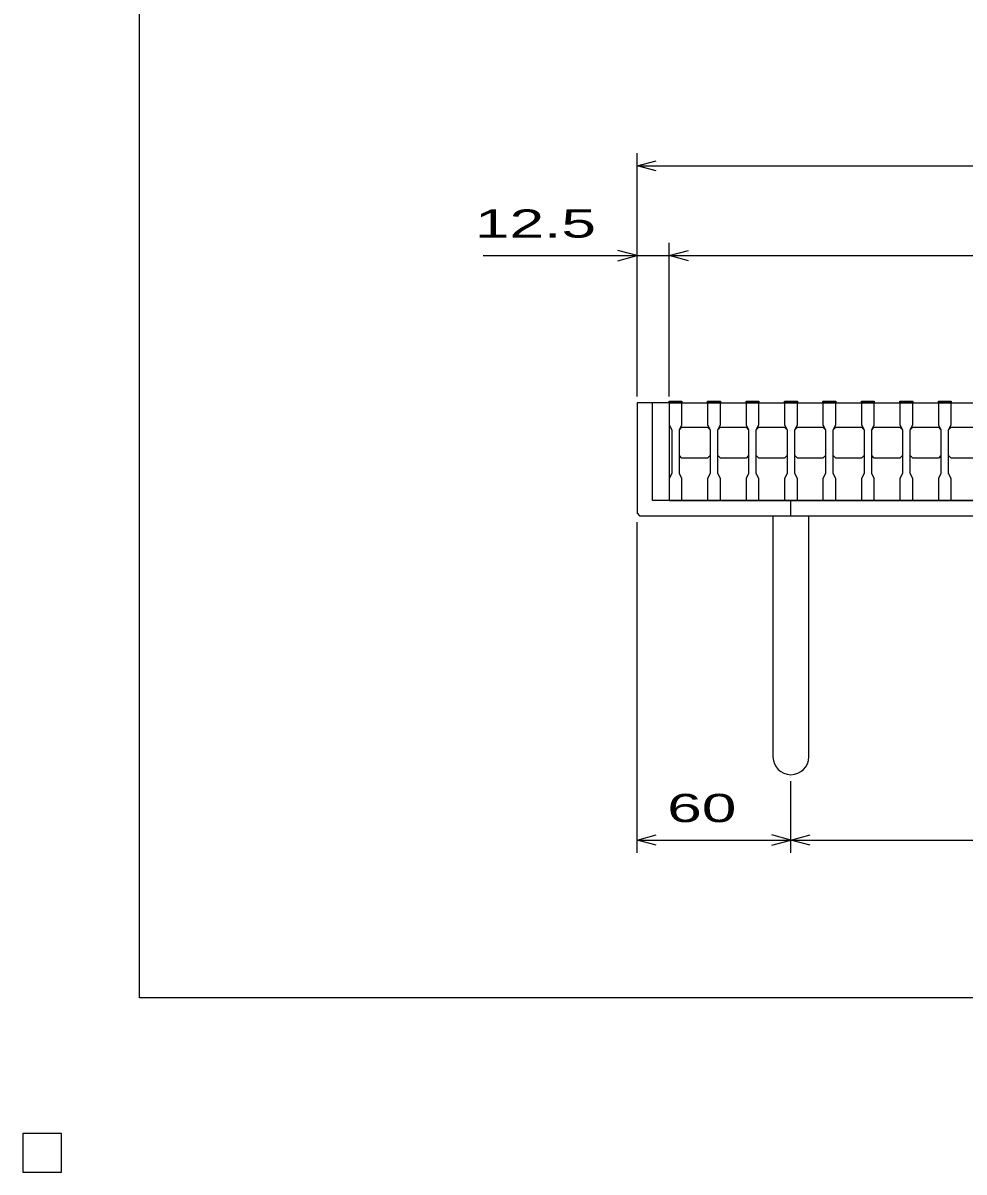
# Model space of a CAD drawing. Units: millimetres, scale not verified, with parts at other scales. Extents: x -910 to 866, y -641 to 527.
# Drawn here: x -910 to -543, y -641.2 to -193 of the extents above; entities that cross this region are included whole.
import ezdxf
from ezdxf.enums import TextEntityAlignment as Align

# ---------------------------------------------------------------- set-up
doc = ezdxf.new("R2010")
doc.units = ezdxf.units.MM
doc.header["$LTSCALE"] = 5
for name, color, linetype, lineweight in [('0_2', 150, 'Continuous', 25), ('16', 3, 'Continuous', 25), ('19', 6, 'Continuous', 25), ('22', 4, 'Continuous', 25), ('32', 4, 'Continuous', 25), ('48', 3, 'Continuous', 25), ('54', 2, 'Continuous', 25), ('56', 2, 'Continuous', 25)]:
    doc.layers.add(name, color=color, linetype=linetype, lineweight=lineweight)
doc.styles.add('ベクトル', font='')
doc.styles.get('ベクトル').set_extended_font_data('ベクトル')

msp = doc.modelspace()

# ---------------------------------------------------------------- linework, layer by layer
at = {"layer": '0_2'}
for p, q in [((-864.5, -573.25), (-864.5, 526.75)), ((865.5, -573.25), (-864.5, -573.25)), ((-895, -626.25), (-910, -626.25)), ((-910, -626.25), (-910, -641.25)), ((-895, -626.25), (-910, -626.25)), ((-910, -626.25), (-910, -641.25)), ((-895, -626.25), (-910, -626.25)), ((-910, -626.25), (-910, -641.25)), ((-895, -626.25), (-910, -626.25)), ((-910, -626.25), (-910, -641.25)), ((-895, -626.25), (-910, -626.25)), ((-910, -626.25), (-910, -641.25)), ((-895, -641.25), (-895, -626.25)), ((-895, -641.25), (-895, -626.25)), ((-895, -641.25), (-895, -626.25)), ((-895, -641.25), (-895, -626.25)), ((-895, -641.25), (-895, -626.25)), ((-910, -641.25), (-895, -641.25)), ((-910, -641.25), (-895, -641.25)), ((-910, -641.25), (-895, -641.25)), ((-910, -641.25), (-895, -641.25)), ((-910, -641.25), (-895, -641.25))]:
    msp.add_line(p, q, dxfattribs=at)
at = {"layer": '16'}
for p, q in [((-658, -341.25), (-658, -340.55)), ((-658, -340.55), (-653, -340.55)), ((-653, -340.55), (-653, -341.25)), ((-643, -341.25), (-643, -340.55)), ((-643, -340.55), (-638, -340.55)), ((-638, -340.55), (-638, -341.25)), ((-628, -341.25), (-628, -340.55)), ((-628, -340.55), (-623, -340.55)), ((-623, -340.55), (-623, -341.25)), ((-613, -341.25), (-613, -340.55)), ((-613, -340.55), (-608, -340.55)), ((-608, -340.55), (-608, -341.25)), ((-598, -341.25), (-598, -340.55)), ((-598, -340.55), (-593, -340.55)), ((-593, -340.55), (-593, -341.25)), ((-583, -341.25), (-583, -340.55)), ((-583, -340.55), (-578, -340.55)), ((-578, -340.55), (-578, -341.25)), ((-568, -341.25), (-568, -340.55)), ((-568, -340.55), (-563, -340.55)), ((-563, -340.55), (-563, -341.25)), ((-553, -341.25), (-553, -340.55)), ((-553, -340.55), (-548, -340.55)), ((-548, -340.55), (-548, -341.25)), ((-658, -341.25), (-658, -349.75)), ((-653, -341.25), (-658, -341.25)), ((-658, -341.25), (-658, -379.25)), ((-658, -341.25), (-263, -341.25)), ((-653, -349.75), (-653, -341.25)), ((-643, -341.25), (-643, -349.75)), ((-638, -341.25), (-643, -341.25)), ((-638, -349.75), (-638, -341.25)), ((-628, -341.25), (-628, -349.75)), ((-623, -341.25), (-628, -341.25)), ((-623, -349.75), (-623, -341.25)), ((-613, -341.25), (-613, -349.75)), ((-608, -341.25), (-613, -341.25)), ((-608, -349.75), (-608, -341.25)), ((-598, -341.25), (-598, -349.75)), ((-593, -341.25), (-598, -341.25)), ((-593, -349.75), (-593, -341.25)), ((-583, -341.25), (-583, -349.75)), ((-578, -341.25), (-583, -341.25)), ((-578, -349.75), (-578, -341.25)), ((-568, -341.25), (-568, -349.75)), ((-563, -341.25), (-568, -341.25)), ((-563, -349.75), (-563, -341.25)), ((-553, -341.25), (-553, -349.75)), ((-548, -341.25), (-553, -341.25)), ((-548, -349.75), (-548, -341.25)), ((-658, -349.75), (-657, -351.75)), ((-657, -351.75), (-657, -368.75)), ((-654, -351.75), (-653, -349.75)), ((-654, -351.75), (-653, -350.75)), ((-654, -368.75), (-654, -351.75)), ((-653, -350.75), (-643, -350.75)), ((-643, -349.75), (-642, -351.75)), ((-643, -350.75), (-642, -351.75)), ((-642, -351.75), (-642, -368.75)), ((-639, -351.75), (-638, -349.75)), ((-639, -351.75), (-638, -350.75)), ((-639, -368.75), (-639, -351.75)), ((-638, -350.75), (-628, -350.75)), ((-628, -349.75), (-627, -351.75)), ((-628, -350.75), (-627, -351.75)), ((-627, -351.75), (-627, -368.75)), ((-624, -351.75), (-623, -349.75)), ((-624, -351.75), (-623, -350.75)), ((-624, -368.75), (-624, -351.75)), ((-623, -350.75), (-613, -350.75)), ((-613, -349.75), (-612, -351.75)), ((-613, -350.75), (-612, -351.75)), ((-612, -351.75), (-612, -368.75)), ((-609, -351.75), (-608, -349.75)), ((-609, -351.75), (-608, -350.75)), ((-609, -368.75), (-609, -351.75)), ((-608, -350.75), (-598, -350.75)), ((-598, -349.75), (-597, -351.75)), ((-598, -350.75), (-597, -351.75)), ((-597, -351.75), (-597, -368.75)), ((-594, -351.75), (-593, -349.75)), ((-594, -351.75), (-593, -350.75)), ((-594, -368.75), (-594, -351.75)), ((-593, -350.75), (-583, -350.75)), ((-583, -349.75), (-582, -351.75)), ((-583, -350.75), (-582, -351.75)), ((-582, -351.75), (-582, -368.75)), ((-579, -351.75), (-578, -349.75)), ((-579, -351.75), (-578, -350.75)), ((-579, -368.75), (-579, -351.75)), ((-578, -350.75), (-568, -350.75)), ((-568, -349.75), (-567, -351.75)), ((-568, -350.75), (-567, -351.75)), ((-567, -351.75), (-567, -368.75)), ((-564, -351.75), (-563, -349.75)), ((-564, -351.75), (-563, -350.75)), ((-564, -368.75), (-564, -351.75)), ((-563, -350.75), (-553, -350.75)), ((-553, -349.75), (-552, -351.75)), ((-553, -350.75), (-552, -351.75)), ((-552, -351.75), (-552, -368.75)), ((-549, -351.75), (-548, -349.75)), ((-549, -351.75), (-548, -350.75)), ((-549, -368.75), (-549, -351.75)), ((-548, -350.75), (-538, -350.75)), ((-653, -362.75), (-654, -361.75)), ((-643, -362.75), (-653, -362.75)), ((-642, -361.75), (-643, -362.75)), ((-638, -362.75), (-639, -361.75)), ((-628, -362.75), (-638, -362.75)), ((-627, -361.75), (-628, -362.75)), ((-623, -362.75), (-624, -361.75)), ((-613, -362.75), (-623, -362.75)), ((-612, -361.75), (-613, -362.75)), ((-608, -362.75), (-609, -361.75)), ((-598, -362.75), (-608, -362.75)), ((-597, -361.75), (-598, -362.75)), ((-593, -362.75), (-594, -361.75)), ((-583, -362.75), (-593, -362.75)), ((-582, -361.75), (-583, -362.75)), ((-578, -362.75), (-579, -361.75)), ((-568, -362.75), (-578, -362.75)), ((-567, -361.75), (-568, -362.75)), ((-563, -362.75), (-564, -361.75)), ((-553, -362.75), (-563, -362.75)), ((-552, -361.75), (-553, -362.75)), ((-548, -362.75), (-549, -361.75)), ((-538, -362.75), (-548, -362.75)), ((-657, -368.75), (-658, -370.75)), ((-658, -370.75), (-658, -379.25)), ((-653, -370.75), (-654, -368.75)), ((-653, -379.25), (-653, -370.75)), ((-642, -368.75), (-643, -370.75)), ((-643, -370.75), (-643, -379.25)), ((-638, -370.75), (-639, -368.75)), ((-638, -379.25), (-638, -370.75)), ((-627, -368.75), (-628, -370.75)), ((-628, -370.75), (-628, -379.25)), ((-623, -370.75), (-624, -368.75)), ((-623, -379.25), (-623, -370.75)), ((-612, -368.75), (-613, -370.75)), ((-613, -370.75), (-613, -379.25)), ((-608, -370.75), (-609, -368.75)), ((-608, -379.25), (-608, -370.75)), ((-597, -368.75), (-598, -370.75)), ((-598, -370.75), (-598, -379.25)), ((-593, -370.75), (-594, -368.75)), ((-593, -379.25), (-593, -370.75)), ((-582, -368.75), (-583, -370.75)), ((-583, -370.75), (-583, -379.25)), ((-578, -370.75), (-579, -368.75)), ((-578, -379.25), (-578, -370.75)), ((-567, -368.75), (-568, -370.75)), ((-568, -370.75), (-568, -379.25)), ((-563, -370.75), (-564, -368.75)), ((-563, -379.25), (-563, -370.75)), ((-552, -368.75), (-553, -370.75)), ((-553, -370.75), (-553, -379.25)), ((-548, -370.75), (-549, -368.75)), ((-548, -379.25), (-548, -370.75)), ((-658, -379.25), (-653, -379.25)), ((-658, -379.25), (-263, -379.25)), ((-643, -379.25), (-638, -379.25)), ((-628, -379.25), (-623, -379.25)), ((-613, -379.25), (-608, -379.25)), ((-598, -379.25), (-593, -379.25)), ((-583, -379.25), (-578, -379.25)), ((-568, -379.25), (-563, -379.25)), ((-553, -379.25), (-548, -379.25))]:
    msp.add_line(p, q, dxfattribs=at)
at = {"layer": '19'}
for p, q in [((-658, -341.25), (-670.5, -341.25)), ((-670.5, -341.25), (-670.5, -384.25)), ((-664.5, -379.25), (-664.5, -341.25)), ((-256.5, -379.25), (-664.5, -379.25)), ((-610.5, -385.25), (-610.5, -379.25)), ((-670.5, -384.25), (-669.5, -385.25)), ((-669.5, -385.25), (-251.5, -385.25)), ((-617.5, -385.25), (-617.5, -479.25)), ((-603.5, -479.25), (-603.5, -385.25))]:
    msp.add_line(p, q, dxfattribs=at)
msp.add_arc((-610.5, -479.25), 7, 180, 0, dxfattribs=at)
at = {"layer": '22'}
for p, q in [((-670.5, -338.75), (-670.5, -243.75)), ((-670.5, -248.75), (-663, -246.75)), ((-663, -250.75), (-670.5, -248.75)), ((-670.5, -248.75), (-250.5, -248.75)), ((-670.5, -283.75), (-678, -281.75)), ((-670.5, -338.75), (-670.5, -278.75)), ((-658, -338.75), (-658, -278.75)), ((-658, -283.75), (-650.5, -281.75)), ((-730.5, -283.75), (-670.5, -283.75)), ((-678, -285.75), (-670.5, -283.75)), ((-670.5, -283.75), (-658, -283.75)), ((-650.5, -285.75), (-658, -283.75)), ((-658, -283.75), (-263, -283.75)), ((-670.5, -516.75), (-670.5, -387.75)), ((-610.5, -516.75), (-610.5, -488.75)), ((-670.5, -511.75), (-663, -509.75)), ((-610.5, -511.75), (-618, -509.75)), ((-610.5, -511.75), (-603, -509.75)), ((-663, -513.75), (-670.5, -511.75)), ((-670.5, -511.75), (-610.5, -511.75)), ((-618, -513.75), (-610.5, -511.75)), ((-603, -513.75), (-610.5, -511.75)), ((-610.5, -511.75), (-310.5, -511.75))]:
    msp.add_line(p, q, dxfattribs=at)
at = {"layer": '32'}
for p, q in [((-895, -626.25), (-910, -626.25)), ((-910, -626.25), (-910, -641.25)), ((-895, -626.25), (-910, -626.25)), ((-910, -626.25), (-910, -641.25)), ((-895, -626.25), (-910, -626.25)), ((-910, -626.25), (-910, -641.25)), ((-895, -626.25), (-910, -626.25)), ((-910, -626.25), (-910, -641.25)), ((-895, -626.25), (-910, -626.25)), ((-910, -626.25), (-910, -641.25)), ((-895, -641.25), (-895, -626.25)), ((-895, -641.25), (-895, -626.25)), ((-895, -641.25), (-895, -626.25)), ((-895, -641.25), (-895, -626.25)), ((-895, -641.25), (-895, -626.25)), ((-910, -641.25), (-895, -641.25)), ((-910, -641.25), (-895, -641.25)), ((-910, -641.25), (-895, -641.25)), ((-910, -641.25), (-895, -641.25)), ((-910, -641.25), (-895, -641.25))]:
    msp.add_line(p, q, dxfattribs=at)
at = {"layer": '48'}
for p, q in [((-895, -626.25), (-910, -626.25)), ((-910, -626.25), (-910, -641.25)), ((-895, -626.25), (-910, -626.25)), ((-910, -626.25), (-910, -641.25)), ((-895, -626.25), (-910, -626.25)), ((-910, -626.25), (-910, -641.25)), ((-895, -626.25), (-910, -626.25)), ((-910, -626.25), (-910, -641.25)), ((-895, -626.25), (-910, -626.25)), ((-910, -626.25), (-910, -641.25)), ((-895, -641.25), (-895, -626.25)), ((-895, -641.25), (-895, -626.25)), ((-895, -641.25), (-895, -626.25)), ((-895, -641.25), (-895, -626.25)), ((-895, -641.25), (-895, -626.25)), ((-910, -641.25), (-895, -641.25)), ((-910, -641.25), (-895, -641.25)), ((-910, -641.25), (-895, -641.25)), ((-910, -641.25), (-895, -641.25)), ((-910, -641.25), (-895, -641.25))]:
    msp.add_line(p, q, dxfattribs=at)
at = {"layer": '54'}
for p, q in [((-895, -626.25), (-910, -626.25)), ((-910, -626.25), (-910, -641.25)), ((-895, -626.25), (-910, -626.25)), ((-910, -626.25), (-910, -641.25)), ((-895, -626.25), (-910, -626.25)), ((-910, -626.25), (-910, -641.25)), ((-895, -641.25), (-895, -626.25)), ((-895, -641.25), (-895, -626.25)), ((-895, -641.25), (-895, -626.25)), ((-910, -641.25), (-895, -641.25)), ((-910, -641.25), (-895, -641.25)), ((-910, -641.25), (-895, -641.25))]:
    msp.add_line(p, q, dxfattribs=at)
at = {"layer": '56', "color": 4}
for p, q in [((-895, -626.25), (-910, -626.25)), ((-910, -626.25), (-910, -641.25)), ((-895, -626.25), (-910, -626.25)), ((-910, -626.25), (-910, -641.25)), ((-895, -626.25), (-910, -626.25)), ((-910, -626.25), (-910, -641.25)), ((-895, -641.25), (-895, -626.25)), ((-895, -641.25), (-895, -626.25)), ((-895, -641.25), (-895, -626.25)), ((-910, -641.25), (-895, -641.25)), ((-910, -641.25), (-895, -641.25)), ((-910, -641.25), (-895, -641.25))]:
    msp.add_line(p, q, dxfattribs=at)

# ---------------------------------------------------------------- texts
at = {"layer": '22', "color": 2, "style": 'ベクトル', "width": 1.65}
for s, p in [(' 12.5 ', (-740.5, -271.25)), (' 60 ', (-665.5, -499.25))]:
    msp.add_text(s, height=11, dxfattribs=at).set_placement(p, align=Align.MIDDLE_LEFT)

doc.saveas('drawing.dxf')
